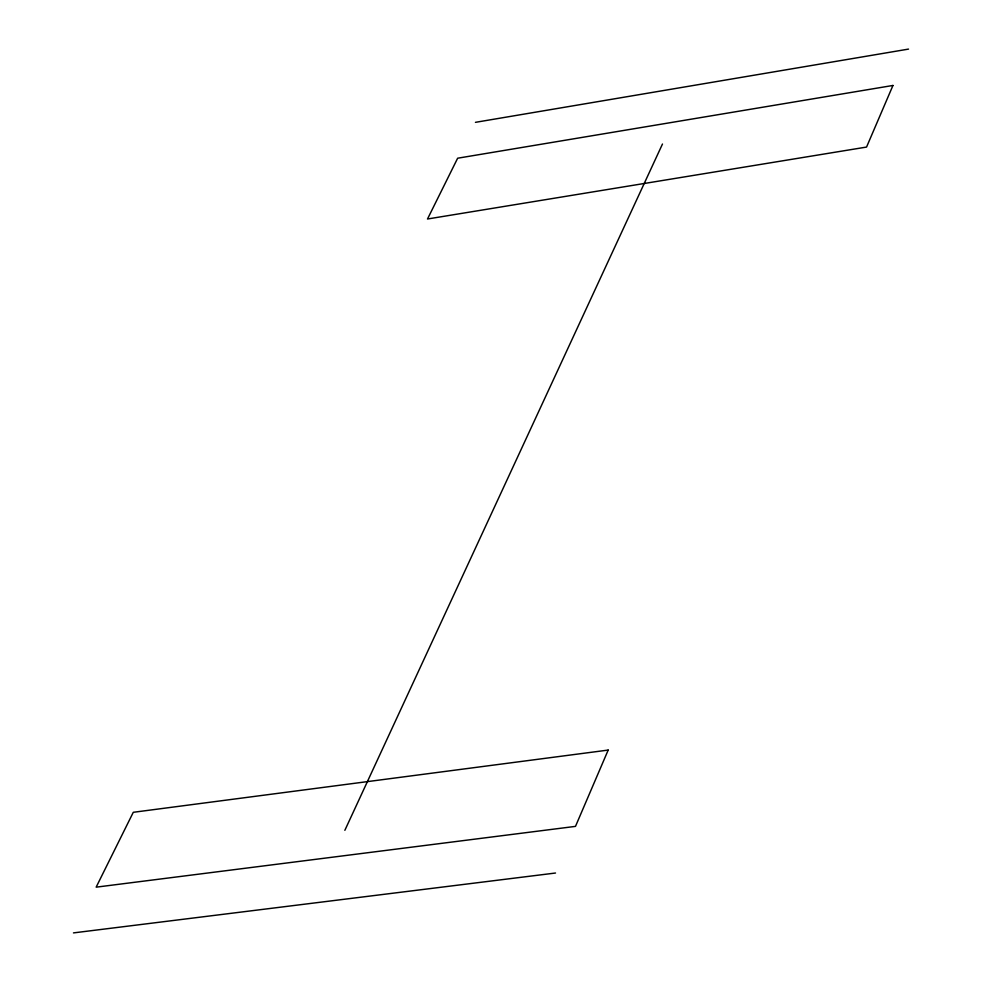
<?xml version="1.0" encoding="UTF-8"?>
<svg xmlns="http://www.w3.org/2000/svg" width="982" height="982" viewBox="0 0 982 982"><rect width="100%" height="100%" fill="white"/><g stroke="black" fill="none" stroke-linecap="round" stroke-linejoin="round"><path stroke-width="1.47" d="M344.854 830.318L662.482 144.023M475.448 122.333L908.534 49.1M73.466 932.9L555.517 873.023M608.189 750.076L575.489 826.378L96.15 887.163L133.282 812.298L608.189 750.076M892.957 85.459L866.554 147.067L427.501 218.998L457.649 158.212L892.957 85.459"/></g></svg>
